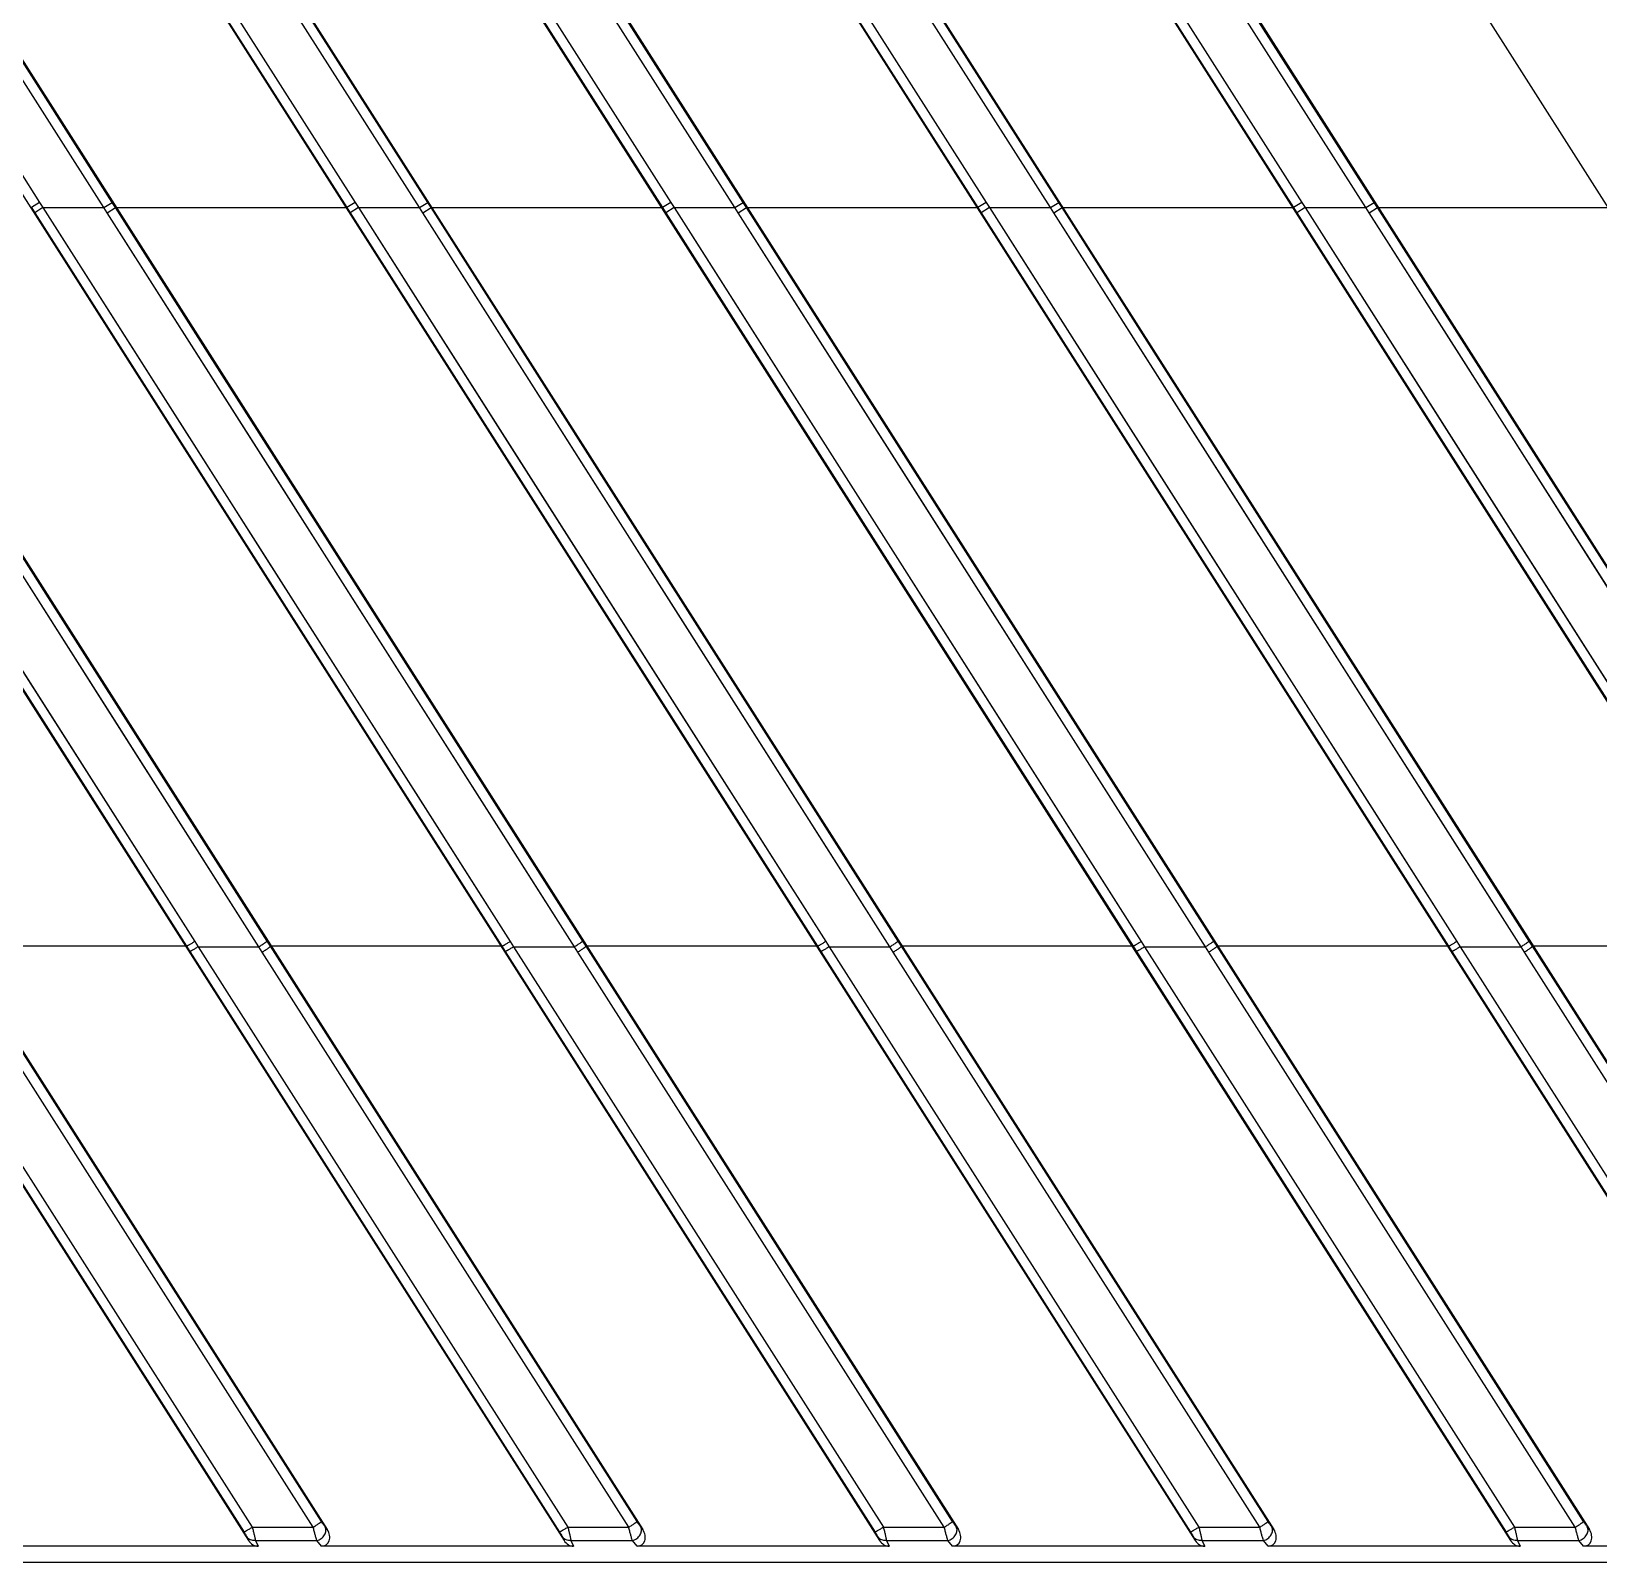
# Model space of a CAD drawing. Header units: millimetres. Extents: x 3299 to 14264, y 1863 to 5555.
# Drawn here: x 4569.48 to 4617.18, y 2501.52 to 2548.13 of the extents above; entities that cross this region are included whole.
import ezdxf

# ---------------------------------------------------------------- set-up
doc = ezdxf.new("R2010")
doc.units = ezdxf.units.MM

msp = doc.modelspace()

# ---------------------------------------------------------------- linework, layer by layer
at = {"color": 7, "linetype": 'Continuous'}
for p, q in [((4448.60312, 2807.84093), (4643.43095, 2502.02249)), ((4447.43, 2798.70152), (4636.11052, 2502.53242)), ((4446.91015, 2795.42296), (4633.71299, 2502.20125)), ((4447.43, 2783.62613), (4626.50644, 2502.53242)), ((4446.91015, 2780.34757), (4624.10891, 2502.20125)), ((4447.43, 2768.55075), (4616.90236, 2502.53242)), ((4446.91015, 2765.27218), (4614.50482, 2502.20125)), ((4447.43, 2753.47536), (4607.29828, 2502.53242)), ((4446.91015, 2750.1968), (4604.90074, 2502.20125)), ((4447.43, 2738.39997), (4597.6942, 2502.53242)), ((4446.91015, 2735.12141), (4595.29666, 2502.20125)), ((4610.10104, 2542.76609), (4487.56876, 2735.10324)), ((4610.35309, 2542.92666), (4487.82081, 2735.26381)), ((4487.82081, 2731.79913), (4608.14585, 2542.92666)), ((4487.56876, 2731.63856), (4607.89379, 2542.76609)), ((4447.43, 2723.32458), (4588.09012, 2502.53242)), ((4446.91015, 2720.04602), (4585.69258, 2502.20125)), ((4600.49696, 2542.76609), (4487.56876, 2720.02785)), ((4600.74901, 2542.92666), (4487.82081, 2720.18842)), ((4487.56876, 2716.56317), (4598.28971, 2542.76609)), ((4487.82081, 2716.72374), (4598.54177, 2542.92666)), ((4447.43, 2708.24919), (4578.48603, 2502.53242)), ((4446.91015, 2704.97063), (4576.0885, 2502.20125)), ((4590.89287, 2542.76609), (4487.56876, 2704.95246)), ((4591.14493, 2542.92666), (4487.82081, 2705.11304)), ((4487.82081, 2701.64836), (4588.93768, 2542.92666)), ((4487.56876, 2701.48778), (4588.68563, 2542.76609)), ((4581.28879, 2542.76609), (4487.56876, 2689.87707)), ((4581.54085, 2542.92666), (4487.82081, 2690.03765)), ((4487.56876, 2686.41239), (4579.08155, 2542.76609)), ((4487.82081, 2686.57297), (4579.3336, 2542.92666)), ((4571.93677, 2542.92666), (4487.82081, 2674.96226)), ((4571.68471, 2542.76609), (4487.56876, 2674.80168)), ((4487.82081, 2671.49758), (4569.72952, 2542.92666)), ((4560.22774, 2542.76609), (4574.44941, 2520.4291)), ((4576.65669, 2520.44382), (4562.43499, 2542.76609)), ((4569.72952, 2542.92666), (4569.47747, 2542.76609)), ((4569.47747, 2542.76609), (4569.57977, 2542.6055)), ((4569.83182, 2542.76609), (4569.57977, 2542.6055)), ((4569.72952, 2542.92666), (4569.83182, 2542.76609)), ((4569.83182, 2542.76609), (4584.05349, 2520.4291)), ((4569.83182, 2542.76609), (4571.68471, 2542.76609)), ((4571.68471, 2542.76609), (4571.93677, 2542.92666)), ((4571.78701, 2542.6054), (4571.68471, 2542.76609)), ((4571.78701, 2542.6054), (4572.03907, 2542.76609)), ((4572.03907, 2542.76609), (4571.93677, 2542.92666)), ((4586.26077, 2520.44382), (4572.03907, 2542.76609)), ((4572.03907, 2542.76609), (4579.08155, 2542.76609)), ((4579.3336, 2542.92666), (4579.08155, 2542.76609)), ((4579.08155, 2542.76609), (4579.18385, 2542.6055)), ((4579.43591, 2542.76609), (4579.18385, 2542.6055)), ((4579.3336, 2542.92666), (4579.43591, 2542.76609)), ((4579.43591, 2542.76609), (4593.65757, 2520.4291)), ((4579.43591, 2542.76609), (4583.95231, 2535.67248)), ((4579.43591, 2542.76609), (4581.28879, 2542.76609)), ((4581.28879, 2542.76609), (4581.54085, 2542.92666)), ((4581.39109, 2542.6054), (4581.28879, 2542.76609)), ((4581.39109, 2542.6054), (4581.64315, 2542.76609)), ((4581.64315, 2542.76609), (4581.54085, 2542.92666)), ((4586.84461, 2534.60193), (4581.64315, 2542.76609)), ((4595.86485, 2520.44382), (4581.64315, 2542.76609)), ((4581.64315, 2542.76609), (4588.68563, 2542.76609)), ((4588.93768, 2542.92666), (4588.68563, 2542.76609)), ((4588.68563, 2542.76609), (4588.78794, 2542.6055)), ((4589.03999, 2542.76609), (4588.78794, 2542.6055)), ((4588.93768, 2542.92666), (4589.03999, 2542.76609)), ((4589.03999, 2542.76609), (4603.26165, 2520.4291)), ((4589.03999, 2542.76609), (4591.34427, 2539.14691)), ((4589.03999, 2542.76609), (4590.89287, 2542.76609)), ((4590.89287, 2542.76609), (4591.14493, 2542.92666)), ((4590.99518, 2542.6054), (4590.89287, 2542.76609)), ((4590.99518, 2542.6054), (4591.24723, 2542.76609)), ((4591.24723, 2542.76609), (4591.14493, 2542.92666)), ((4605.46893, 2520.44382), (4591.24723, 2542.76609)), ((4596.44869, 2534.60193), (4591.24723, 2542.76609)), ((4591.24723, 2542.76609), (4598.28971, 2542.76609)), ((4598.54177, 2542.92666), (4598.28971, 2542.76609)), ((4598.28971, 2542.76609), (4598.39202, 2542.6055)), ((4598.64407, 2542.76609), (4598.39202, 2542.6055)), ((4598.54177, 2542.92666), (4598.64407, 2542.76609)), ((4598.64407, 2542.76609), (4612.86574, 2520.4291)), ((4598.64407, 2542.76609), (4600.94835, 2539.14691)), ((4598.64407, 2542.76609), (4600.49696, 2542.76609)), ((4600.49696, 2542.76609), (4600.74901, 2542.92666)), ((4600.59926, 2542.6054), (4600.49696, 2542.76609)), ((4600.59926, 2542.6054), (4600.85131, 2542.76609)), ((4600.85131, 2542.76609), (4600.74901, 2542.92666)), ((4615.07301, 2520.44382), (4600.85131, 2542.76609)), ((4600.85131, 2542.76609), (4607.89379, 2542.76609)), ((4608.14585, 2542.92666), (4607.89379, 2542.76609)), ((4607.89379, 2542.76609), (4607.9961, 2542.6055)), ((4608.24815, 2542.76609), (4607.9961, 2542.6055)), ((4608.14585, 2542.92666), (4608.24815, 2542.76609)), ((4608.24815, 2542.76609), (4622.46982, 2520.4291)), ((4608.24815, 2542.76609), (4610.10104, 2542.76609)), ((4610.10104, 2542.76609), (4610.35309, 2542.92666)), ((4610.20334, 2542.6054), (4610.10104, 2542.76609)), ((4610.20334, 2542.6054), (4610.45539, 2542.76609)), ((4610.45539, 2542.76609), (4610.35309, 2542.92666)), ((4615.65685, 2534.60193), (4610.45539, 2542.76609)), ((4624.67709, 2520.44382), (4610.45539, 2542.76609)), ((4610.45539, 2542.76609), (4617.47441, 2542.76609)), ((4559.97569, 2542.6055), (4574.19795, 2520.28247)), ((4576.40404, 2520.26919), (4562.18293, 2542.6054)), ((4569.57977, 2542.6055), (4583.80203, 2520.28247)), ((4569.57977, 2542.6055), (4571.88415, 2538.98858)), ((4586.00813, 2520.26919), (4571.78701, 2542.6054)), ((4576.98825, 2534.43615), (4571.78701, 2542.6054)), ((4579.18385, 2542.6055), (4593.40611, 2520.28247)), ((4579.18385, 2542.6055), (4583.70044, 2535.51633)), ((4586.59234, 2534.43615), (4581.39109, 2542.6054)), ((4595.61221, 2520.26919), (4581.39109, 2542.6054)), ((4588.78794, 2542.6055), (4603.01019, 2520.28247)), ((4596.19642, 2534.43615), (4590.99518, 2542.6054)), ((4605.21629, 2520.26919), (4590.99518, 2542.6054)), ((4598.39202, 2542.6055), (4612.61428, 2520.28247)), ((4598.39202, 2542.6055), (4600.69639, 2538.98858)), ((4605.8005, 2534.43615), (4600.59926, 2542.6054)), ((4614.82037, 2520.26919), (4600.59926, 2542.6054)), ((4607.9961, 2542.6055), (4622.21836, 2520.28247)), ((4624.42445, 2520.26919), (4610.20334, 2542.6054)), ((4600.69639, 2538.98858), (4605.11948, 2532.04616)), ((4600.94835, 2539.14691), (4605.37126, 2532.20015)), ((4583.95231, 2535.67248), (4588.45883, 2528.5944)), ((4583.70044, 2535.51633), (4588.20715, 2528.44267)), ((4591.35105, 2527.52866), (4586.84461, 2534.60193)), ((4600.70267, 2527.35845), (4596.19642, 2534.43615)), ((4610.30675, 2527.35845), (4605.8005, 2534.43615)), ((4620.16329, 2527.52866), (4615.65685, 2534.60193)), ((4612.77032, 2524.05812), (4608.34877, 2530.99816)), ((4568.99899, 2528.44267), (4574.19795, 2520.28247)), ((4569.25066, 2528.5944), (4574.44941, 2520.4291)), ((4578.60307, 2528.44267), (4583.80203, 2520.28247)), ((4588.20715, 2528.44267), (4593.40611, 2520.28247)), ((4588.45883, 2528.5944), (4593.65757, 2520.4291)), ((4597.81123, 2528.44267), (4603.01019, 2520.28247)), ((4595.86485, 2520.44382), (4591.35105, 2527.52866)), ((4605.21629, 2520.26919), (4600.70267, 2527.35845)), ((4576.65669, 2520.44382), (4574.35399, 2524.05812)), ((4586.00813, 2520.26919), (4583.70553, 2523.88574)), ((4595.61221, 2520.26919), (4593.30961, 2523.88574)), ((4605.46893, 2520.44382), (4603.16624, 2524.05812)), ((4615.07301, 2520.44382), (4612.77032, 2524.05812)), ((4574.44941, 2520.4291), (4574.55122, 2520.26919)), ((4576.75856, 2520.28392), (4576.65669, 2520.44382)), ((4584.05349, 2520.4291), (4584.1553, 2520.26919)), ((4586.36264, 2520.28392), (4586.26077, 2520.44382)), ((4593.65757, 2520.4291), (4593.75938, 2520.26919)), ((4595.96672, 2520.28392), (4595.86485, 2520.44382)), ((4603.26165, 2520.4291), (4603.36346, 2520.26919)), ((4605.5708, 2520.28392), (4605.46893, 2520.44382)), ((4612.86574, 2520.4291), (4612.96754, 2520.26919)), ((4615.17489, 2520.28392), (4615.07301, 2520.44382)), ((4564.69568, 2520.12267), (4575.95205, 2502.45371)), ((4564.94714, 2520.26919), (4576.20351, 2502.60023)), ((4578.05634, 2502.60023), (4566.90183, 2520.10929)), ((4578.30898, 2502.77486), (4567.15448, 2520.28392)), ((4567.17056, 2520.29416), (4574.16612, 2520.29416)), ((4574.16612, 2520.29416), (4574.19795, 2520.28247)), ((4574.19795, 2520.28247), (4574.29976, 2520.12267)), ((4574.29976, 2520.12267), (4585.55613, 2502.45371)), ((4574.55122, 2520.26919), (4585.80759, 2502.60023)), ((4574.55122, 2520.26919), (4576.40404, 2520.26919)), ((4576.50592, 2520.10929), (4576.40404, 2520.26919)), ((4587.66042, 2502.60023), (4576.50592, 2520.10929)), ((4576.77464, 2520.29416), (4576.75856, 2520.28392)), ((4587.91306, 2502.77486), (4576.75856, 2520.28392)), ((4576.77464, 2520.29416), (4583.7702, 2520.29416)), ((4583.7702, 2520.29416), (4583.80203, 2520.28247)), ((4583.80203, 2520.28247), (4583.90384, 2520.12267)), ((4583.90384, 2520.12267), (4595.16021, 2502.45371)), ((4584.1553, 2520.26919), (4595.41167, 2502.60023)), ((4584.1553, 2520.26919), (4586.00813, 2520.26919)), ((4586.11, 2520.10929), (4586.00813, 2520.26919)), ((4597.2645, 2502.60023), (4586.11, 2520.10929)), ((4586.37872, 2520.29416), (4586.36264, 2520.28392)), ((4597.51714, 2502.77486), (4586.36264, 2520.28392)), ((4586.37872, 2520.29416), (4593.37429, 2520.29416)), ((4593.37429, 2520.29416), (4593.40611, 2520.28247)), ((4593.40611, 2520.28247), (4593.50792, 2520.12267)), ((4593.50792, 2520.12267), (4604.76429, 2502.45371)), ((4593.75938, 2520.26919), (4605.01575, 2502.60023)), ((4593.75938, 2520.26919), (4595.61221, 2520.26919)), ((4595.71408, 2520.10929), (4595.61221, 2520.26919)), ((4606.86858, 2502.60023), (4595.71408, 2520.10929)), ((4595.9828, 2520.29416), (4595.96672, 2520.28392)), ((4607.12123, 2502.77486), (4595.96672, 2520.28392)), ((4595.9828, 2520.29416), (4602.97837, 2520.29416)), ((4602.97837, 2520.29416), (4603.01019, 2520.28247)), ((4603.01019, 2520.28247), (4603.112, 2520.12267)), ((4603.112, 2520.12267), (4614.36837, 2502.45371)), ((4603.36346, 2520.26919), (4614.61983, 2502.60023)), ((4603.36346, 2520.26919), (4605.21629, 2520.26919)), ((4605.31816, 2520.10929), (4605.21629, 2520.26919)), ((4616.47266, 2502.60023), (4605.31816, 2520.10929)), ((4605.58688, 2520.29416), (4605.5708, 2520.28392)), ((4616.72531, 2502.77486), (4605.5708, 2520.28392)), ((4605.58688, 2520.29416), (4612.58245, 2520.29416)), ((4612.58245, 2520.29416), (4612.61428, 2520.28247)), ((4612.61428, 2520.28247), (4612.71608, 2520.12267)), ((4612.71608, 2520.12267), (4623.97245, 2502.45371)), ((4612.96754, 2520.26919), (4624.22391, 2502.60023)), ((4612.96754, 2520.26919), (4614.82037, 2520.26919)), ((4614.92224, 2520.10929), (4614.82037, 2520.26919)), ((4626.07674, 2502.60023), (4614.92224, 2520.10929)), ((4615.19096, 2520.29416), (4615.17489, 2520.28392)), ((4626.32939, 2502.77486), (4615.17489, 2520.28392)), ((4615.19096, 2520.29416), (4622.18653, 2520.29416)), ((4576.04552, 2502.2926), (4576.0885, 2502.20125)), ((4576.20351, 2502.60023), (4578.05634, 2502.60023)), ((4576.29698, 2502.19746), (4576.3793, 2502.02249)), ((4576.29698, 2502.19746), (4578.16809, 2502.19746)), ((4578.30857, 2502.02249), (4578.16809, 2502.19746)), ((4578.48603, 2502.53242), (4578.42074, 2502.61375)), ((4585.6496, 2502.2926), (4585.69258, 2502.20125)), ((4585.80759, 2502.60023), (4587.66042, 2502.60023)), ((4585.90106, 2502.19746), (4585.98339, 2502.02249)), ((4585.90106, 2502.19746), (4587.77217, 2502.19746)), ((4587.91266, 2502.02249), (4587.77217, 2502.19746)), ((4588.09012, 2502.53242), (4588.02482, 2502.61375)), ((4595.25368, 2502.2926), (4595.29666, 2502.20125)), ((4595.41167, 2502.60023), (4597.2645, 2502.60023)), ((4595.50514, 2502.19746), (4595.58747, 2502.02249)), ((4595.50514, 2502.19746), (4597.37626, 2502.19746)), ((4597.51674, 2502.02249), (4597.37626, 2502.19746)), ((4597.6942, 2502.53242), (4597.6289, 2502.61375)), ((4604.85776, 2502.2926), (4604.90074, 2502.20125)), ((4605.01575, 2502.60023), (4606.86858, 2502.60023)), ((4605.10922, 2502.19746), (4605.19155, 2502.02249)), ((4605.10922, 2502.19746), (4606.98034, 2502.19746)), ((4607.12082, 2502.02249), (4606.98034, 2502.19746)), ((4607.29828, 2502.53242), (4607.23298, 2502.61375)), ((4614.46184, 2502.2926), (4614.50482, 2502.20125)), ((4614.61983, 2502.60023), (4616.47266, 2502.60023)), ((4614.7133, 2502.19746), (4614.79563, 2502.02249)), ((4614.7133, 2502.19746), (4616.58442, 2502.19746)), ((4616.7249, 2502.02249), (4616.58442, 2502.19746)), ((4616.90236, 2502.53242), (4616.83706, 2502.61375)), ((4576.3793, 2502.02249), (4568.70449, 2502.02249)), ((4585.98339, 2502.02249), (4578.30857, 2502.02249)), ((4595.58747, 2502.02249), (4587.91266, 2502.02249)), ((4605.19155, 2502.02249), (4597.51674, 2502.02249)), ((4614.79563, 2502.02249), (4607.12082, 2502.02249)), ((4624.39971, 2502.02249), (4616.7249, 2502.02249)), ((5046.32578, 2501.52311), (4446.32578, 2501.52311))]:
    msp.add_line(p, q, dxfattribs=at)
for points in [[(4569.83182, 2542.76609), (4574.34823, 2535.67248), (4576.55901, 2532.20015)], [(4579.53652, 2530.99816), (4574.7711, 2538.47792), (4572.03907, 2542.76609)], [(4608.34877, 2530.99816), (4603.58334, 2538.47792), (4600.85131, 2542.76609)], [(4608.24815, 2542.76609), (4610.55243, 2539.14691), (4612.76455, 2535.67248)], [(4569.68008, 2530.83012), (4564.91485, 2538.31455), (4562.18293, 2542.6054)], [(4588.78794, 2542.6055), (4593.30452, 2535.51633), (4595.5154, 2532.04616), (4597.81123, 2528.44267)], [(4607.9961, 2542.6055), (4612.51269, 2535.51633), (4614.72357, 2532.04616)], [(4617.70048, 2530.83012), (4612.93526, 2538.31455), (4610.20334, 2542.6054)], [(4571.88415, 2538.98858), (4576.30724, 2532.04616), (4578.60307, 2528.44267)], [(4591.34427, 2539.14691), (4595.76717, 2532.20015), (4598.06291, 2528.5944), (4600.53141, 2524.71729), (4603.26165, 2520.4291)], [(4612.76455, 2535.67248), (4617.27107, 2528.5944), (4619.73957, 2524.71729), (4622.46982, 2520.4291)], [(4574.35399, 2524.05812), (4569.93244, 2530.99816), (4567.63644, 2534.60193)], [(4583.70553, 2523.88574), (4579.28416, 2530.83012), (4576.98825, 2534.43615)], [(4593.30961, 2523.88574), (4588.88824, 2530.83012), (4586.59234, 2534.43615)], [(4603.16624, 2524.05812), (4598.74468, 2530.99816), (4596.44869, 2534.60193)], [(4576.55901, 2532.20015), (4581.32325, 2524.71729), (4584.05349, 2520.4291)], [(4605.11948, 2532.04616), (4609.88392, 2524.56798), (4612.61428, 2520.28247)], [(4605.37126, 2532.20015), (4610.13549, 2524.71729), (4612.86574, 2520.4291)], [(4614.72357, 2532.04616), (4619.488, 2524.56798), (4622.21836, 2520.28247)], [(4576.40404, 2520.26919), (4571.89043, 2527.35845), (4569.68008, 2530.83012)], [(4586.26077, 2520.44382), (4581.74697, 2527.52866), (4579.53652, 2530.99816)], [(4614.82037, 2520.26919), (4612.51777, 2523.88574), (4610.30675, 2527.35845)]]:
    msp.add_lwpolyline(points, dxfattribs=at)
for centre, major_axis, ratio, start_param, end_param in [((4576.32991, 2502.38411), (-0.14927, 0.34104), 0.80568351, -4.52124993, -3.48062243), ((4578.22429, 2502.38411), (-0.2343, 0.31404), 0.76533515, -3.66042082, -1.66704961), ((4585.93399, 2502.38411), (-0.14927, 0.34104), 0.80568351, -4.52124993, -3.48062243), ((4587.82837, 2502.38411), (-0.2343, 0.31404), 0.76533515, -3.66042082, -1.66704961), ((4595.53807, 2502.38411), (-0.14927, 0.34104), 0.80568351, -4.52124993, -3.48062243), ((4597.43245, 2502.38411), (-0.2343, 0.31404), 0.76533515, -3.66042082, -1.66704961), ((4605.14215, 2502.38411), (-0.14927, 0.34104), 0.80568351, -4.52124993, -3.48062243), ((4607.03653, 2502.38411), (-0.2343, 0.31404), 0.76533515, -3.66042082, -1.66704961), ((4614.74623, 2502.38411), (-0.14927, 0.34104), 0.80568351, -4.52124993, -3.48062243), ((4616.64061, 2502.38411), (-0.2343, 0.31404), 0.76533515, -3.66042082, -1.66704961)]:
    msp.add_ellipse(centre, major_axis=major_axis, ratio=ratio, start_param=start_param, end_param=end_param, dxfattribs=at)
for points, knots in [([(4574.44941, 2520.4291), (4574.43417, 2520.41941), (4574.40419, 2520.40052), (4574.36037, 2520.37337), (4574.31949, 2520.34854), (4574.28785, 2520.32977), (4574.265, 2520.31655), (4574.2501, 2520.3081), (4574.23686, 2520.30077), (4574.22537, 2520.29462), (4574.21575, 2520.2897), (4574.20806, 2520.28605), (4574.20287, 2520.28385), (4574.19972, 2520.28282), (4574.19848, 2520.28253), (4574.19795, 2520.28247)], [0, 0, 0, 0, 0.18590081, 0.36479731, 0.53071224, 0.67822777, 0.74353457, 0.80246822, 0.85455831, 0.89937051, 0.93655173, 0.96582274, 0.98697824, 0.99449743, 1, 1, 1, 1]), ([(4576.40404, 2520.26919), (4576.41992, 2520.27928), (4576.4511, 2520.29927), (4576.49638, 2520.32881), (4576.53839, 2520.35675), (4576.5706, 2520.37866), (4576.5936, 2520.39468), (4576.60847, 2520.40522), (4576.62152, 2520.41468), (4576.63264, 2520.42297), (4576.64173, 2520.43002), (4576.64872, 2520.43576), (4576.65317, 2520.43975), (4576.65557, 2520.4423), (4576.65639, 2520.44335), (4576.65669, 2520.44382)], [0, 0, 0, 0, 0.18349632, 0.36145222, 0.52747915, 0.67574946, 0.74155086, 0.80099586, 0.85357398, 0.89881328, 0.93632948, 0.96581746, 0.98705076, 0.99455278, 1, 1, 1, 1]), ([(4584.05349, 2520.4291), (4584.03825, 2520.41941), (4584.00827, 2520.40052), (4583.96445, 2520.37337), (4583.92357, 2520.34854), (4583.89193, 2520.32977), (4583.86908, 2520.31655), (4583.85418, 2520.3081), (4583.84094, 2520.30077), (4583.82945, 2520.29462), (4583.81983, 2520.2897), (4583.81215, 2520.28605), (4583.80695, 2520.28385), (4583.8038, 2520.28282), (4583.80256, 2520.28253), (4583.80203, 2520.28247)], [0, 0, 0, 0, 0.18590081, 0.36479731, 0.53071224, 0.67822777, 0.74353457, 0.80246822, 0.85455831, 0.89937051, 0.93655173, 0.96582274, 0.98697824, 0.99449743, 1, 1, 1, 1]), ([(4586.00813, 2520.26919), (4586.024, 2520.27928), (4586.05518, 2520.29927), (4586.10046, 2520.32881), (4586.14247, 2520.35675), (4586.17468, 2520.37866), (4586.19768, 2520.39468), (4586.21255, 2520.40522), (4586.2256, 2520.41468), (4586.23672, 2520.42297), (4586.24582, 2520.43002), (4586.2528, 2520.43576), (4586.25725, 2520.43975), (4586.25965, 2520.4423), (4586.26047, 2520.44335), (4586.26077, 2520.44382)], [0, 0, 0, 0, 0.18349632, 0.36145222, 0.52747915, 0.67574946, 0.74155086, 0.80099586, 0.85357398, 0.89881328, 0.93632948, 0.96581746, 0.98705076, 0.99455278, 1, 1, 1, 1]), ([(4593.65757, 2520.4291), (4593.64233, 2520.41941), (4593.61235, 2520.40052), (4593.56853, 2520.37337), (4593.52765, 2520.34854), (4593.49601, 2520.32977), (4593.47316, 2520.31655), (4593.45826, 2520.3081), (4593.44502, 2520.30077), (4593.43354, 2520.29462), (4593.42391, 2520.2897), (4593.41623, 2520.28605), (4593.41104, 2520.28385), (4593.40788, 2520.28282), (4593.40664, 2520.28253), (4593.40611, 2520.28247)], [0, 0, 0, 0, 0.18590081, 0.36479731, 0.53071224, 0.67822777, 0.74353457, 0.80246822, 0.85455831, 0.89937051, 0.93655173, 0.96582274, 0.98697824, 0.99449743, 1, 1, 1, 1]), ([(4595.61221, 2520.26919), (4595.62808, 2520.27928), (4595.65927, 2520.29927), (4595.70454, 2520.32881), (4595.74655, 2520.35675), (4595.77876, 2520.37866), (4595.80176, 2520.39468), (4595.81663, 2520.40522), (4595.82968, 2520.41468), (4595.8408, 2520.42297), (4595.8499, 2520.43002), (4595.85688, 2520.43576), (4595.86133, 2520.43975), (4595.86373, 2520.4423), (4595.86455, 2520.44335), (4595.86485, 2520.44382)], [0, 0, 0, 0, 0.18349632, 0.36145222, 0.52747915, 0.67574946, 0.74155086, 0.80099586, 0.85357398, 0.89881328, 0.93632948, 0.96581746, 0.98705076, 0.99455278, 1, 1, 1, 1]), ([(4603.26165, 2520.4291), (4603.24641, 2520.41941), (4603.21644, 2520.40052), (4603.17261, 2520.37337), (4603.13173, 2520.34854), (4603.10009, 2520.32977), (4603.07724, 2520.31655), (4603.06234, 2520.3081), (4603.0491, 2520.30077), (4603.03762, 2520.29462), (4603.02799, 2520.2897), (4603.02031, 2520.28605), (4603.01512, 2520.28385), (4603.01196, 2520.28282), (4603.01072, 2520.28253), (4603.01019, 2520.28247)], [0, 0, 0, 0, 0.18590081, 0.36479731, 0.53071224, 0.67822777, 0.74353457, 0.80246822, 0.85455831, 0.89937051, 0.93655173, 0.96582274, 0.98697824, 0.99449743, 1, 1, 1, 1]), ([(4605.21629, 2520.26919), (4605.23216, 2520.27928), (4605.26335, 2520.29927), (4605.30862, 2520.32881), (4605.35063, 2520.35675), (4605.38284, 2520.37866), (4605.40585, 2520.39468), (4605.42071, 2520.40522), (4605.43377, 2520.41468), (4605.44488, 2520.42297), (4605.45398, 2520.43002), (4605.46096, 2520.43576), (4605.46541, 2520.43975), (4605.46781, 2520.4423), (4605.46864, 2520.44335), (4605.46893, 2520.44382)], [0, 0, 0, 0, 0.18349632, 0.36145222, 0.52747915, 0.67574946, 0.74155086, 0.80099586, 0.85357398, 0.89881328, 0.93632948, 0.96581746, 0.98705076, 0.99455278, 1, 1, 1, 1]), ([(4612.86574, 2520.4291), (4612.85049, 2520.41941), (4612.82052, 2520.40052), (4612.77669, 2520.37337), (4612.73581, 2520.34854), (4612.70417, 2520.32977), (4612.68132, 2520.31655), (4612.66643, 2520.3081), (4612.65318, 2520.30077), (4612.6417, 2520.29462), (4612.63207, 2520.2897), (4612.62439, 2520.28605), (4612.6192, 2520.28385), (4612.61604, 2520.28282), (4612.61481, 2520.28253), (4612.61427, 2520.28247)], [0, 0, 0, 0, 0.18590081, 0.36479731, 0.53071224, 0.67822777, 0.74353457, 0.80246822, 0.85455831, 0.89937051, 0.93655173, 0.96582274, 0.98697824, 0.99449743, 1, 1, 1, 1]), ([(4614.82037, 2520.26919), (4614.83624, 2520.27928), (4614.86743, 2520.29927), (4614.9127, 2520.32881), (4614.95471, 2520.35675), (4614.98692, 2520.37866), (4615.00993, 2520.39468), (4615.0248, 2520.40522), (4615.03785, 2520.41468), (4615.04897, 2520.42297), (4615.05806, 2520.43002), (4615.06504, 2520.43576), (4615.06949, 2520.43975), (4615.07189, 2520.4423), (4615.07272, 2520.44335), (4615.07301, 2520.44382)], [0, 0, 0, 0, 0.18349632, 0.36145222, 0.52747915, 0.67574946, 0.74155086, 0.80099586, 0.85357398, 0.89881328, 0.93632948, 0.96581746, 0.98705076, 0.99455278, 1, 1, 1, 1]), ([(4574.55122, 2520.26919), (4574.53598, 2520.25951), (4574.506, 2520.24062), (4574.46218, 2520.21348), (4574.42131, 2520.18867), (4574.38967, 2520.16991), (4574.36682, 2520.1567), (4574.35192, 2520.14826), (4574.33868, 2520.14093), (4574.32719, 2520.13479), (4574.31757, 2520.12988), (4574.30988, 2520.12623), (4574.30468, 2520.12404), (4574.30153, 2520.12302), (4574.30029, 2520.12273), (4574.29976, 2520.12267)], [0, 0, 0, 0, 0.18590398, 0.36479897, 0.53070949, 0.67821952, 0.74352373, 0.80245518, 0.85454369, 0.89935518, 0.93653684, 0.96580984, 0.98696962, 0.99449234, 1, 1, 1, 1]), ([(4576.50592, 2520.10929), (4576.52179, 2520.11938), (4576.55298, 2520.13937), (4576.59825, 2520.16891), (4576.64026, 2520.19685), (4576.67247, 2520.21876), (4576.69548, 2520.23477), (4576.71035, 2520.24531), (4576.7234, 2520.25477), (4576.73452, 2520.26306), (4576.74361, 2520.27011), (4576.75059, 2520.27585), (4576.75504, 2520.27984), (4576.75744, 2520.2824), (4576.75827, 2520.28344), (4576.75856, 2520.28392)], [0, 0, 0, 0, 0.18349636, 0.36145227, 0.52747919, 0.67574948, 0.74155087, 0.80099585, 0.85357396, 0.89881326, 0.93632945, 0.96581744, 0.98705074, 0.99455277, 1, 1, 1, 1]), ([(4584.1553, 2520.26919), (4584.14006, 2520.25951), (4584.11009, 2520.24062), (4584.06626, 2520.21348), (4584.02539, 2520.18867), (4583.99375, 2520.16991), (4583.9709, 2520.1567), (4583.956, 2520.14826), (4583.94276, 2520.14093), (4583.93127, 2520.13479), (4583.92165, 2520.12988), (4583.91396, 2520.12623), (4583.90877, 2520.12404), (4583.90561, 2520.12302), (4583.90437, 2520.12273), (4583.90384, 2520.12267)], [0, 0, 0, 0, 0.18590398, 0.36479897, 0.53070949, 0.67821952, 0.74352373, 0.80245518, 0.85454369, 0.89935518, 0.93653684, 0.96580984, 0.98696962, 0.99449234, 1, 1, 1, 1]), ([(4586.11, 2520.10929), (4586.12587, 2520.11938), (4586.15706, 2520.13937), (4586.20233, 2520.16891), (4586.24434, 2520.19685), (4586.27655, 2520.21876), (4586.29956, 2520.23477), (4586.31443, 2520.24531), (4586.32748, 2520.25477), (4586.3386, 2520.26306), (4586.34769, 2520.27011), (4586.35468, 2520.27585), (4586.35912, 2520.27984), (4586.36152, 2520.2824), (4586.36235, 2520.28344), (4586.36264, 2520.28392)], [0, 0, 0, 0, 0.18349636, 0.36145227, 0.52747919, 0.67574948, 0.74155087, 0.80099585, 0.85357396, 0.89881326, 0.93632945, 0.96581744, 0.98705074, 0.99455277, 1, 1, 1, 1]), ([(4593.75938, 2520.26919), (4593.74414, 2520.25951), (4593.71417, 2520.24062), (4593.67034, 2520.21348), (4593.62947, 2520.18867), (4593.59783, 2520.16991), (4593.57498, 2520.1567), (4593.56008, 2520.14826), (4593.54684, 2520.14093), (4593.53535, 2520.13479), (4593.52573, 2520.12988), (4593.51804, 2520.12623), (4593.51285, 2520.12404), (4593.50969, 2520.12302), (4593.50845, 2520.12273), (4593.50792, 2520.12267)], [0, 0, 0, 0, 0.18590398, 0.36479897, 0.53070949, 0.67821952, 0.74352373, 0.80245518, 0.85454369, 0.89935518, 0.93653684, 0.96580984, 0.98696962, 0.99449234, 1, 1, 1, 1]), ([(4595.71408, 2520.10929), (4595.72995, 2520.11938), (4595.76114, 2520.13937), (4595.80641, 2520.16891), (4595.84842, 2520.19685), (4595.88063, 2520.21876), (4595.90364, 2520.23477), (4595.91851, 2520.24531), (4595.93156, 2520.25477), (4595.94268, 2520.26306), (4595.95177, 2520.27011), (4595.95876, 2520.27585), (4595.9632, 2520.27984), (4595.9656, 2520.2824), (4595.96643, 2520.28344), (4595.96672, 2520.28392)], [0, 0, 0, 0, 0.18349636, 0.36145227, 0.52747919, 0.67574948, 0.74155087, 0.80099585, 0.85357396, 0.89881326, 0.93632945, 0.96581744, 0.98705074, 0.99455277, 1, 1, 1, 1]), ([(4603.36346, 2520.26919), (4603.34822, 2520.25951), (4603.31825, 2520.24062), (4603.27443, 2520.21348), (4603.23355, 2520.18867), (4603.20191, 2520.16991), (4603.17906, 2520.1567), (4603.16417, 2520.14826), (4603.15092, 2520.14093), (4603.13944, 2520.13479), (4603.12981, 2520.12988), (4603.12212, 2520.12623), (4603.11693, 2520.12404), (4603.11377, 2520.12302), (4603.11253, 2520.12273), (4603.112, 2520.12267)], [0, 0, 0, 0, 0.18590398, 0.36479897, 0.53070949, 0.67821952, 0.74352373, 0.80245518, 0.85454369, 0.89935518, 0.93653684, 0.96580984, 0.98696962, 0.99449234, 1, 1, 1, 1]), ([(4605.31816, 2520.10929), (4605.33403, 2520.11938), (4605.36522, 2520.13937), (4605.4105, 2520.16891), (4605.4525, 2520.19685), (4605.48471, 2520.21876), (4605.50772, 2520.23477), (4605.52259, 2520.24531), (4605.53564, 2520.25477), (4605.54676, 2520.26306), (4605.55585, 2520.27011), (4605.56284, 2520.27585), (4605.56728, 2520.27984), (4605.56969, 2520.2824), (4605.57051, 2520.28344), (4605.5708, 2520.28392)], [0, 0, 0, 0, 0.18349636, 0.36145227, 0.52747919, 0.67574948, 0.74155087, 0.80099585, 0.85357396, 0.89881326, 0.93632945, 0.96581744, 0.98705074, 0.99455277, 1, 1, 1, 1]), ([(4612.96754, 2520.26919), (4612.9523, 2520.25951), (4612.92233, 2520.24062), (4612.87851, 2520.21348), (4612.83763, 2520.18867), (4612.80599, 2520.16991), (4612.78315, 2520.1567), (4612.76825, 2520.14826), (4612.755, 2520.14093), (4612.74352, 2520.13479), (4612.73389, 2520.12988), (4612.7262, 2520.12623), (4612.72101, 2520.12404), (4612.71785, 2520.12302), (4612.71661, 2520.12273), (4612.71608, 2520.12267)], [0, 0, 0, 0, 0.18590398, 0.36479897, 0.53070949, 0.67821952, 0.74352373, 0.80245518, 0.85454369, 0.89935518, 0.93653684, 0.96580984, 0.98696962, 0.99449234, 1, 1, 1, 1]), ([(4614.92224, 2520.10929), (4614.93811, 2520.11938), (4614.9693, 2520.13937), (4615.01458, 2520.16891), (4615.05658, 2520.19685), (4615.0888, 2520.21876), (4615.1118, 2520.23477), (4615.12667, 2520.24531), (4615.13972, 2520.25477), (4615.15084, 2520.26306), (4615.15993, 2520.27011), (4615.16692, 2520.27585), (4615.17137, 2520.27984), (4615.17377, 2520.2824), (4615.17459, 2520.28344), (4615.17489, 2520.28392)], [0, 0, 0, 0, 0.18349636, 0.36145227, 0.52747919, 0.67574948, 0.74155087, 0.80099585, 0.85357396, 0.89881326, 0.93632945, 0.96581744, 0.98705074, 0.99455277, 1, 1, 1, 1]), ([(4578.05634, 2502.60023), (4578.07221, 2502.61032), (4578.1034, 2502.63031), (4578.14867, 2502.65985), (4578.19068, 2502.68779), (4578.22289, 2502.7097), (4578.2459, 2502.72571), (4578.26077, 2502.73625), (4578.27382, 2502.74571), (4578.28494, 2502.754), (4578.29403, 2502.76105), (4578.30101, 2502.76679), (4578.30546, 2502.77078), (4578.30786, 2502.77333), (4578.30869, 2502.77438), (4578.30898, 2502.77486)], [0, 0, 0, 0, 0.18349636, 0.36145227, 0.52747919, 0.67574948, 0.74155087, 0.80099585, 0.85357396, 0.89881326, 0.93632945, 0.96581744, 0.98705074, 0.99455277, 1, 1, 1, 1]), ([(4578.42074, 2502.61375), (4578.41245, 2502.62407), (4578.3949, 2502.64739), (4578.36785, 2502.68562), (4578.33867, 2502.72883), (4578.31895, 2502.7592), (4578.30898, 2502.77486)], [0, 0, 0, 0, 0.20251394, 0.44619844, 0.71616003, 1, 1, 1, 1]), ([(4587.66042, 2502.60023), (4587.67629, 2502.61032), (4587.70748, 2502.63031), (4587.75275, 2502.65985), (4587.79476, 2502.68779), (4587.82697, 2502.7097), (4587.84998, 2502.72571), (4587.86485, 2502.73625), (4587.8779, 2502.74571), (4587.88902, 2502.754), (4587.89811, 2502.76105), (4587.9051, 2502.76679), (4587.90954, 2502.77078), (4587.91194, 2502.77333), (4587.91277, 2502.77438), (4587.91306, 2502.77486)], [0, 0, 0, 0, 0.18349636, 0.36145227, 0.52747919, 0.67574948, 0.74155087, 0.80099585, 0.85357396, 0.89881326, 0.93632945, 0.96581744, 0.98705074, 0.99455277, 1, 1, 1, 1]), ([(4588.02482, 2502.61375), (4588.01653, 2502.62407), (4587.99898, 2502.64739), (4587.97193, 2502.68562), (4587.94275, 2502.72883), (4587.92303, 2502.7592), (4587.91306, 2502.77486)], [0, 0, 0, 0, 0.20251394, 0.44619844, 0.71616003, 1, 1, 1, 1]), ([(4597.2645, 2502.60023), (4597.28037, 2502.61032), (4597.31156, 2502.63031), (4597.35684, 2502.65985), (4597.39884, 2502.68779), (4597.43105, 2502.7097), (4597.45406, 2502.72571), (4597.46893, 2502.73625), (4597.48198, 2502.74571), (4597.4931, 2502.754), (4597.50219, 2502.76105), (4597.50918, 2502.76679), (4597.51362, 2502.77078), (4597.51603, 2502.77333), (4597.51685, 2502.77438), (4597.51714, 2502.77486)], [0, 0, 0, 0, 0.18349636, 0.36145227, 0.52747919, 0.67574948, 0.74155087, 0.80099585, 0.85357396, 0.89881326, 0.93632945, 0.96581744, 0.98705074, 0.99455277, 1, 1, 1, 1]), ([(4597.6289, 2502.61375), (4597.62061, 2502.62407), (4597.60306, 2502.64739), (4597.57601, 2502.68562), (4597.54683, 2502.72883), (4597.52712, 2502.7592), (4597.51714, 2502.77486)], [0, 0, 0, 0, 0.20251394, 0.44619844, 0.71616003, 1, 1, 1, 1]), ([(4606.86858, 2502.60023), (4606.88445, 2502.61032), (4606.91564, 2502.63031), (4606.96092, 2502.65985), (4607.00292, 2502.68779), (4607.03513, 2502.7097), (4607.05814, 2502.72571), (4607.07301, 2502.73625), (4607.08606, 2502.74571), (4607.09718, 2502.754), (4607.10627, 2502.76105), (4607.11326, 2502.76679), (4607.11771, 2502.77078), (4607.12011, 2502.77333), (4607.12093, 2502.77438), (4607.12123, 2502.77486)], [0, 0, 0, 0, 0.18349636, 0.36145227, 0.52747919, 0.67574948, 0.74155087, 0.80099585, 0.85357396, 0.89881326, 0.93632945, 0.96581744, 0.98705074, 0.99455277, 1, 1, 1, 1]), ([(4607.23298, 2502.61375), (4607.22469, 2502.62407), (4607.20714, 2502.64739), (4607.18009, 2502.68562), (4607.15091, 2502.72883), (4607.1312, 2502.7592), (4607.12123, 2502.77486)], [0, 0, 0, 0, 0.20251394, 0.44619844, 0.71616003, 1, 1, 1, 1]), ([(4616.47266, 2502.60023), (4616.48853, 2502.61032), (4616.51972, 2502.63031), (4616.565, 2502.65985), (4616.60701, 2502.68779), (4616.63922, 2502.7097), (4616.66222, 2502.72571), (4616.67709, 2502.73625), (4616.69014, 2502.74571), (4616.70126, 2502.754), (4616.71036, 2502.76105), (4616.71734, 2502.76679), (4616.72179, 2502.77078), (4616.72419, 2502.77333), (4616.72501, 2502.77438), (4616.72531, 2502.77486)], [0, 0, 0, 0, 0.18349636, 0.36145227, 0.52747919, 0.67574948, 0.74155087, 0.80099585, 0.85357396, 0.89881326, 0.93632945, 0.96581744, 0.98705074, 0.99455277, 1, 1, 1, 1]), ([(4616.83706, 2502.61375), (4616.82877, 2502.62407), (4616.81122, 2502.64739), (4616.78417, 2502.68562), (4616.755, 2502.72883), (4616.73528, 2502.7592), (4616.72531, 2502.77486)], [0, 0, 0, 0, 0.20251394, 0.44619844, 0.71616003, 1, 1, 1, 1]), ([(4576.20351, 2502.60023), (4576.18827, 2502.59055), (4576.15829, 2502.57166), (4576.11447, 2502.54452), (4576.0736, 2502.51971), (4576.04196, 2502.50095), (4576.01911, 2502.48774), (4576.00421, 2502.47929), (4575.99096, 2502.47197), (4575.97948, 2502.46583), (4575.96986, 2502.46092), (4575.96217, 2502.45727), (4575.95697, 2502.45508), (4575.95381, 2502.45405), (4575.95258, 2502.45377), (4575.95205, 2502.45371)], [0, 0, 0, 0, 0.18590398, 0.36479896, 0.53070948, 0.6782195, 0.74352371, 0.80245516, 0.85454367, 0.89935516, 0.93653682, 0.96580983, 0.98696961, 0.99449233, 1, 1, 1, 1]), ([(4575.95205, 2502.45371), (4575.96167, 2502.4386), (4575.98018, 2502.409), (4576.00592, 2502.36608), (4576.02502, 2502.33248), (4576.03777, 2502.30844), (4576.04315, 2502.29763), (4576.04552, 2502.2926)], [0, 0, 0, 0, 0.28836486, 0.56200238, 0.80568441, 0.91038826, 1, 1, 1, 1]), ([(4576.29698, 2502.19746), (4576.27218, 2502.19433), (4576.22273, 2502.19356), (4576.15205, 2502.20982), (4576.09068, 2502.24261), (4576.05842, 2502.27484), (4576.04552, 2502.2926)], [0, 0, 0, 0, 0.26668817, 0.52221526, 0.76582258, 1, 1, 1, 1]), ([(4576.20351, 2502.60023), (4576.21359, 2502.56069), (4576.2327, 2502.48419), (4576.25875, 2502.37536), (4576.27752, 2502.29237), (4576.28972, 2502.23466), (4576.29478, 2502.20921), (4576.29698, 2502.19746)], [0, 0, 0, 0, 0.29602193, 0.57205429, 0.81181228, 0.91325389, 1, 1, 1, 1]), ([(4578.16809, 2502.19746), (4578.16, 2502.22268), (4578.1427, 2502.28004), (4578.11591, 2502.37457), (4578.08645, 2502.48352), (4578.06649, 2502.56041), (4578.05634, 2502.60023)], [0, 0, 0, 0, 0.19007119, 0.42992448, 0.70509942, 1, 1, 1, 1]), ([(4578.16809, 2502.19746), (4578.19155, 2502.20251), (4578.23809, 2502.21813), (4578.30204, 2502.2553), (4578.35791, 2502.30446), (4578.40236, 2502.36271), (4578.43272, 2502.42665), (4578.44701, 2502.49262), (4578.44414, 2502.55667), (4578.43029, 2502.59613), (4578.42074, 2502.61375)], [0, 0, 0, 0, 0.12980944, 0.26336638, 0.39776833, 0.52992298, 0.65716593, 0.77779361, 0.89155445, 1, 1, 1, 1]), ([(4585.80759, 2502.60023), (4585.79235, 2502.59055), (4585.76237, 2502.57166), (4585.71855, 2502.54452), (4585.67768, 2502.51971), (4585.64604, 2502.50095), (4585.62319, 2502.48774), (4585.60829, 2502.47929), (4585.59505, 2502.47197), (4585.58356, 2502.46583), (4585.57394, 2502.46092), (4585.56625, 2502.45727), (4585.56105, 2502.45508), (4585.5579, 2502.45405), (4585.55666, 2502.45377), (4585.55613, 2502.45371)], [0, 0, 0, 0, 0.18590398, 0.36479896, 0.53070948, 0.6782195, 0.74352371, 0.80245516, 0.85454367, 0.89935516, 0.93653682, 0.96580983, 0.98696961, 0.99449233, 1, 1, 1, 1]), ([(4585.55613, 2502.45371), (4585.56575, 2502.4386), (4585.58427, 2502.409), (4585.61001, 2502.36608), (4585.6291, 2502.33248), (4585.64185, 2502.30844), (4585.64723, 2502.29763), (4585.6496, 2502.2926)], [0, 0, 0, 0, 0.28836486, 0.56200238, 0.80568441, 0.91038826, 1, 1, 1, 1]), ([(4585.90106, 2502.19746), (4585.87626, 2502.19433), (4585.82681, 2502.19356), (4585.75613, 2502.20982), (4585.69476, 2502.24261), (4585.6625, 2502.27484), (4585.6496, 2502.2926)], [0, 0, 0, 0, 0.26668817, 0.52221526, 0.76582258, 1, 1, 1, 1]), ([(4585.80759, 2502.60023), (4585.81767, 2502.56069), (4585.83678, 2502.48419), (4585.86283, 2502.37536), (4585.8816, 2502.29237), (4585.8938, 2502.23466), (4585.89886, 2502.20921), (4585.90106, 2502.19746)], [0, 0, 0, 0, 0.29602193, 0.57205429, 0.81181228, 0.91325389, 1, 1, 1, 1]), ([(4587.77217, 2502.19746), (4587.76409, 2502.22268), (4587.74678, 2502.28004), (4587.71999, 2502.37457), (4587.69054, 2502.48352), (4587.67057, 2502.56041), (4587.66042, 2502.60023)], [0, 0, 0, 0, 0.19007119, 0.42992448, 0.70509942, 1, 1, 1, 1]), ([(4587.77217, 2502.19746), (4587.79563, 2502.20251), (4587.84218, 2502.21813), (4587.90612, 2502.2553), (4587.96199, 2502.30446), (4588.00644, 2502.36271), (4588.0368, 2502.42665), (4588.05109, 2502.49262), (4588.04822, 2502.55667), (4588.03437, 2502.59613), (4588.02482, 2502.61375)], [0, 0, 0, 0, 0.12980944, 0.26336638, 0.39776833, 0.52992298, 0.65716593, 0.77779361, 0.89155445, 1, 1, 1, 1]), ([(4595.41167, 2502.60023), (4595.39643, 2502.59055), (4595.36646, 2502.57166), (4595.32263, 2502.54452), (4595.28176, 2502.51971), (4595.25012, 2502.50095), (4595.22727, 2502.48774), (4595.21237, 2502.47929), (4595.19913, 2502.47197), (4595.18764, 2502.46583), (4595.17802, 2502.46092), (4595.17033, 2502.45727), (4595.16514, 2502.45508), (4595.16198, 2502.45405), (4595.16074, 2502.45377), (4595.16021, 2502.45371)], [0, 0, 0, 0, 0.18590398, 0.36479896, 0.53070948, 0.6782195, 0.74352371, 0.80245516, 0.85454367, 0.89935516, 0.93653682, 0.96580983, 0.98696961, 0.99449233, 1, 1, 1, 1]), ([(4595.16021, 2502.45371), (4595.16983, 2502.4386), (4595.18835, 2502.409), (4595.21409, 2502.36608), (4595.23318, 2502.33248), (4595.24593, 2502.30844), (4595.25131, 2502.29763), (4595.25368, 2502.2926)], [0, 0, 0, 0, 0.28836486, 0.56200238, 0.80568441, 0.91038826, 1, 1, 1, 1]), ([(4595.50514, 2502.19746), (4595.48034, 2502.19433), (4595.43089, 2502.19356), (4595.36021, 2502.20982), (4595.29884, 2502.24261), (4595.26658, 2502.27484), (4595.25368, 2502.2926)], [0, 0, 0, 0, 0.26668817, 0.52221526, 0.76582258, 1, 1, 1, 1]), ([(4595.41167, 2502.60023), (4595.42175, 2502.56069), (4595.44087, 2502.48419), (4595.46691, 2502.37536), (4595.48569, 2502.29237), (4595.49788, 2502.23466), (4595.50294, 2502.20921), (4595.50514, 2502.19746)], [0, 0, 0, 0, 0.29602193, 0.57205429, 0.81181228, 0.91325389, 1, 1, 1, 1]), ([(4597.37626, 2502.19746), (4597.36817, 2502.22268), (4597.35086, 2502.28004), (4597.32407, 2502.37457), (4597.29462, 2502.48352), (4597.27465, 2502.56041), (4597.2645, 2502.60023)], [0, 0, 0, 0, 0.19007119, 0.42992448, 0.70509942, 1, 1, 1, 1]), ([(4597.37626, 2502.19746), (4597.39971, 2502.20251), (4597.44626, 2502.21813), (4597.5102, 2502.2553), (4597.56607, 2502.30446), (4597.61052, 2502.36271), (4597.64088, 2502.42665), (4597.65518, 2502.49262), (4597.6523, 2502.55667), (4597.63845, 2502.59613), (4597.6289, 2502.61375)], [0, 0, 0, 0, 0.12980944, 0.26336638, 0.39776833, 0.52992298, 0.65716593, 0.77779361, 0.89155445, 1, 1, 1, 1]), ([(4605.01575, 2502.60023), (4605.00051, 2502.59055), (4604.97054, 2502.57166), (4604.92671, 2502.54452), (4604.88584, 2502.51971), (4604.8542, 2502.50095), (4604.83135, 2502.48774), (4604.81645, 2502.47929), (4604.80321, 2502.47197), (4604.79172, 2502.46583), (4604.7821, 2502.46092), (4604.77441, 2502.45727), (4604.76922, 2502.45508), (4604.76606, 2502.45405), (4604.76482, 2502.45377), (4604.76429, 2502.45371)], [0, 0, 0, 0, 0.18590398, 0.36479896, 0.53070948, 0.6782195, 0.74352371, 0.80245516, 0.85454367, 0.89935516, 0.93653682, 0.96580983, 0.98696961, 0.99449233, 1, 1, 1, 1]), ([(4604.76429, 2502.45371), (4604.77391, 2502.4386), (4604.79243, 2502.409), (4604.81817, 2502.36608), (4604.83727, 2502.33248), (4604.85002, 2502.30844), (4604.85539, 2502.29763), (4604.85776, 2502.2926)], [0, 0, 0, 0, 0.28836486, 0.56200238, 0.80568441, 0.91038826, 1, 1, 1, 1]), ([(4605.10922, 2502.19746), (4605.08443, 2502.19433), (4605.03497, 2502.19356), (4604.96429, 2502.20982), (4604.90292, 2502.24261), (4604.87067, 2502.27484), (4604.85776, 2502.2926)], [0, 0, 0, 0, 0.26668817, 0.52221526, 0.76582258, 1, 1, 1, 1]), ([(4605.01575, 2502.60023), (4605.02583, 2502.56069), (4605.04495, 2502.48419), (4605.07099, 2502.37536), (4605.08977, 2502.29237), (4605.10196, 2502.23466), (4605.10702, 2502.20921), (4605.10922, 2502.19746)], [0, 0, 0, 0, 0.29602193, 0.57205429, 0.81181228, 0.91325389, 1, 1, 1, 1]), ([(4606.98034, 2502.19746), (4606.97225, 2502.22268), (4606.95494, 2502.28004), (4606.92815, 2502.37457), (4606.8987, 2502.48352), (4606.87873, 2502.56041), (4606.86858, 2502.60023)], [0, 0, 0, 0, 0.19007119, 0.42992448, 0.70509942, 1, 1, 1, 1]), ([(4606.98034, 2502.19746), (4607.00379, 2502.20251), (4607.05034, 2502.21813), (4607.11428, 2502.2553), (4607.17016, 2502.30446), (4607.2146, 2502.36271), (4607.24496, 2502.42665), (4607.25926, 2502.49262), (4607.25638, 2502.55667), (4607.24253, 2502.59613), (4607.23298, 2502.61375)], [0, 0, 0, 0, 0.12980944, 0.26336638, 0.39776833, 0.52992298, 0.65716593, 0.77779361, 0.89155445, 1, 1, 1, 1]), ([(4614.61983, 2502.60023), (4614.60459, 2502.59055), (4614.57462, 2502.57166), (4614.5308, 2502.54452), (4614.48992, 2502.51971), (4614.45828, 2502.50095), (4614.43543, 2502.48774), (4614.42054, 2502.47929), (4614.40729, 2502.47197), (4614.39581, 2502.46583), (4614.38618, 2502.46092), (4614.37849, 2502.45727), (4614.3733, 2502.45508), (4614.37014, 2502.45405), (4614.3689, 2502.45377), (4614.36837, 2502.45371)], [0, 0, 0, 0, 0.18590398, 0.36479896, 0.53070948, 0.6782195, 0.74352371, 0.80245516, 0.85454367, 0.89935516, 0.93653682, 0.96580983, 0.98696961, 0.99449233, 1, 1, 1, 1]), ([(4614.36837, 2502.45371), (4614.37799, 2502.4386), (4614.39651, 2502.409), (4614.42225, 2502.36608), (4614.44135, 2502.33248), (4614.4541, 2502.30844), (4614.45947, 2502.29763), (4614.46184, 2502.2926)], [0, 0, 0, 0, 0.28836486, 0.56200238, 0.80568441, 0.91038826, 1, 1, 1, 1]), ([(4614.7133, 2502.19746), (4614.68851, 2502.19433), (4614.63905, 2502.19356), (4614.56837, 2502.20982), (4614.507, 2502.24261), (4614.47475, 2502.27484), (4614.46184, 2502.2926)], [0, 0, 0, 0, 0.26668817, 0.52221526, 0.76582258, 1, 1, 1, 1]), ([(4614.61983, 2502.60023), (4614.62991, 2502.56069), (4614.64903, 2502.48419), (4614.67507, 2502.37536), (4614.69385, 2502.29237), (4614.70604, 2502.23466), (4614.71111, 2502.20921), (4614.7133, 2502.19746)], [0, 0, 0, 0, 0.29602193, 0.57205429, 0.81181228, 0.91325389, 1, 1, 1, 1]), ([(4616.58442, 2502.19746), (4616.57633, 2502.22268), (4616.55902, 2502.28004), (4616.53223, 2502.37457), (4616.50278, 2502.48352), (4616.48281, 2502.56041), (4616.47266, 2502.60023)], [0, 0, 0, 0, 0.19007119, 0.42992448, 0.70509942, 1, 1, 1, 1]), ([(4616.58442, 2502.19746), (4616.60787, 2502.20251), (4616.65442, 2502.21813), (4616.71836, 2502.2553), (4616.77424, 2502.30446), (4616.81868, 2502.36271), (4616.84904, 2502.42665), (4616.86334, 2502.49262), (4616.86046, 2502.55667), (4616.84661, 2502.59613), (4616.83706, 2502.61375)], [0, 0, 0, 0, 0.12980944, 0.26336638, 0.39776833, 0.52992298, 0.65716593, 0.77779361, 0.89155445, 1, 1, 1, 1])]:
    msp.add_open_spline(points, degree=3, knots=knots, dxfattribs=at)

doc.saveas('drawing.dxf')
